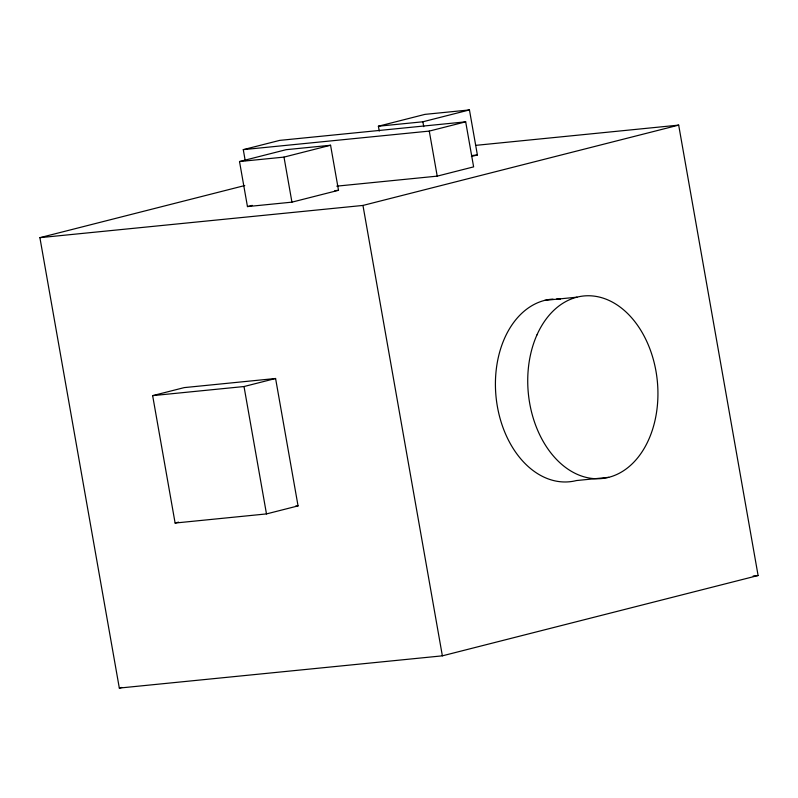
<?xml version="1.0" encoding="UTF-8"?>
<svg xmlns="http://www.w3.org/2000/svg" width="798" height="798" viewBox="0 0 798 798"><rect width="100%" height="100%" fill="white"/><g stroke="black" fill="none" stroke-linecap="round" stroke-linejoin="round"><path stroke-width="1.2" d="M245.205 160.607L243.28 149.645L279.689 140.388L465.683 121.835L473.623 166.872L437.214 176.139L336.776 186.153M239.52 161.545L286.093 149.695L330.572 145.256L338.512 190.303L291.938 202.153L247.46 206.582L239.52 161.545L283.998 157.106L330.572 145.256M379.25 131.091L378.392 126.214L424.965 114.373L469.443 109.934L477.384 154.972L471.409 156.488M378.392 126.214L422.87 121.785L469.443 109.934M243.28 149.645L429.274 131.091L465.683 121.835M475.688 145.366L678.679 125.116L758.1 575.518L442.371 655.836L119.321 688.066L39.9 237.664L244.757 185.545M247.46 206.582L252.238 205.375M39.9 237.664L362.96 205.435L678.679 125.116M152.647 395.638L184.218 387.609L275.589 378.491L298.053 505.892L266.482 513.922L175.111 523.039L152.647 395.638L244.018 386.531L275.589 378.491M175.111 523.039L178.612 522.141M119.321 688.066L121.725 687.457M472.436 155.47L477.384 154.972M334.801 190.672L338.512 190.303M544.645 300.397L576.954 297.175M295.589 506.132L298.053 505.892M608.714 477.334L576.415 480.556A91.73 64.788 84.3 0 1 496.476 400.616A91.73 64.788 84.3 0 1 553.024 299.07M753.152 576.016L758.1 575.518M429.274 131.091L437.214 176.139M422.87 121.785L423.728 126.653M362.96 205.435L442.371 655.836M283.998 157.106L291.938 202.153M244.018 386.531L266.482 513.922M556.675 298.981A91.73 64.788 84.3 0 1 560.326 299.18M536.954 334.911A91.73 64.788 84.3 0 0 591.837 478.421A91.73 64.788 84.3 0 0 649.712 348.427A91.73 64.788 84.3 0 0 536.954 334.911"/></g></svg>
